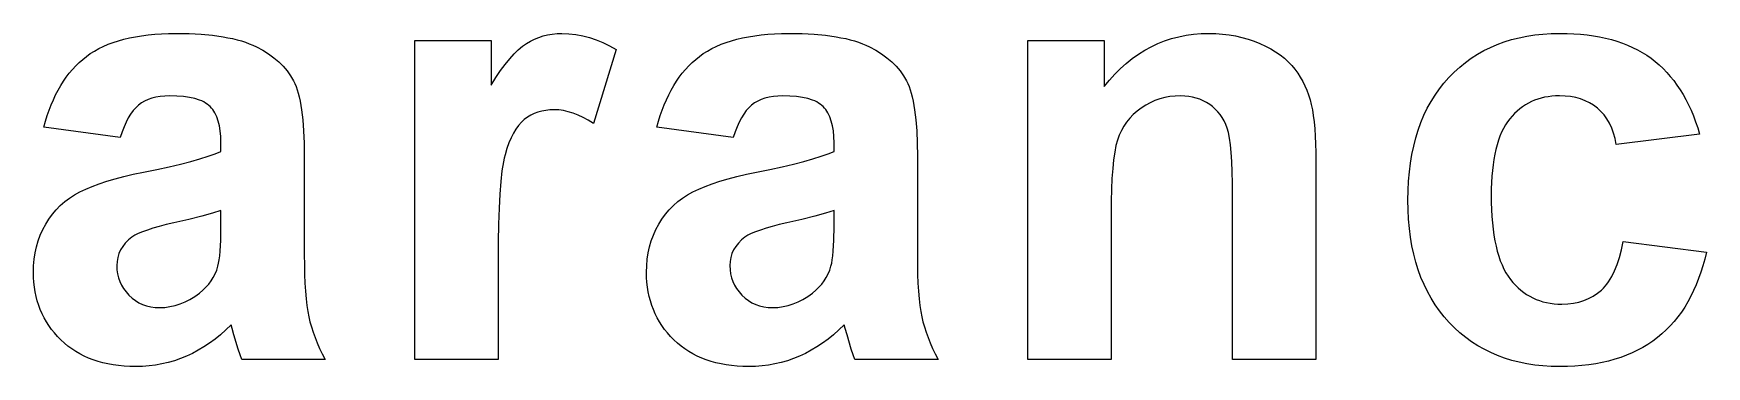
# Model space of a CAD drawing. Header units: metres. Extents: x -269 to 2726, y -36 to 1548.
# Drawn here: x -76.4 to 63.3, y 1061.9 to 1089.7 of the extents above; entities that cross this region are included whole.
import ezdxf

# ---------------------------------------------------------------- set-up
doc = ezdxf.new("R2010")
doc.units = ezdxf.units.M
doc.layers.add('Page1', color=7, linetype='CONTINUOUS')

msp = doc.modelspace()

# ---------------------------------------------------------------- linework, layer by layer
at = {"layer": 'Page1'}
for points in [[(-69.10952, 1081.030884), (-75.486336, 1081.900513), (-75.486336, 1081.900513), (-75.351463, 1082.391113), (-75.205009, 1082.865601), (-75.046959, 1083.323975), (-74.877327, 1083.765991), (-74.696106, 1084.191895), (-74.503296, 1084.601685), (-74.298897, 1084.995239), (-74.082916, 1085.372559), (-73.855339, 1085.733643), (-73.61618, 1086.078613), (-73.365433, 1086.407471), (-73.103096, 1086.720093), (-72.82917, 1087.016479), (-72.543663, 1087.296631), (-72.246559, 1087.560669), (-71.937874, 1087.808594), (-71.937874, 1087.808594), (-71.613846, 1088.040771), (-71.270737, 1088.258057), (-70.908531, 1088.460449), (-70.527237, 1088.647705), (-70.126854, 1088.820068), (-69.707382, 1088.977417), (-69.268822, 1089.119751), (-68.811172, 1089.24707), (-68.334435, 1089.359497), (-67.838615, 1089.456909), (-67.323692, 1089.539307), (-66.789688, 1089.606689), (-66.236595, 1089.65918), (-65.664413, 1089.696655), (-65.073143, 1089.719116), (-64.462784, 1089.726563), (-64.462784, 1089.726563), (-63.372147, 1089.709106), (-62.353409, 1089.65686), (-61.406567, 1089.56958), (-60.531624, 1089.44751), (-60.121113, 1089.373291), (-59.72858, 1089.290527), (-59.354019, 1089.198975), (-58.997429, 1089.098633), (-58.658817, 1088.989624), (-58.338181, 1088.871826), (-58.035515, 1088.745361), (-57.750828, 1088.610229), (-57.750828, 1088.610229), (-57.219837, 1088.321655), (-56.729683, 1088.014404), (-56.280357, 1087.688232), (-55.871864, 1087.343262), (-55.504204, 1086.97937), (-55.177372, 1086.596802), (-54.891373, 1086.195313), (-54.646206, 1085.775024), (-54.646206, 1085.775024), (-54.537342, 1085.54895), (-54.435505, 1085.300415), (-54.340687, 1085.029541), (-54.252895, 1084.736084), (-54.172123, 1084.420166), (-54.098377, 1084.081909), (-53.971954, 1083.337891), (-53.873627, 1082.50415), (-53.803391, 1081.580444), (-53.76125, 1080.567139), (-53.747204, 1079.463867), (-53.747204, 1079.463867), (-53.747204, 1071.234741), (-53.747204, 1071.234741), (-53.74147, 1070.385986), (-53.724277, 1069.594849), (-53.695618, 1068.861206), (-53.655491, 1068.185059), (-53.603905, 1067.566406), (-53.540852, 1067.005371), (-53.466335, 1066.501831), (-53.380356, 1066.055786), (-53.380356, 1066.055786), (-53.278667, 1065.634888), (-53.157021, 1065.206543), (-53.015419, 1064.770752), (-52.853863, 1064.327515), (-52.672348, 1063.876831), (-52.470879, 1063.418701), (-52.249454, 1062.953125), (-52.008072, 1062.480225), (-52.008072, 1062.480225), (-58.964596, 1062.480225), (-58.964596, 1062.480225), (-59.10556, 1062.87146), (-59.261246, 1063.347534), (-59.616768, 1064.554443), (-59.616768, 1064.554443), (-59.763962, 1065.072998), (-59.861336, 1065.378784), (-59.861336, 1065.378784), (-60.299938, 1064.95752), (-60.746185, 1064.563599), (-61.200073, 1064.196655), (-61.661606, 1063.857056), (-62.130779, 1063.544556), (-62.607597, 1063.259155), (-63.092056, 1063.001099), (-63.58416, 1062.77002), (-63.58416, 1062.77002), (-64.084259, 1062.566284), (-64.592712, 1062.389648), (-65.109512, 1062.240112), (-65.634659, 1062.11792), (-66.168159, 1062.022827), (-66.710007, 1061.954834), (-67.260208, 1061.914063), (-67.818764, 1061.900513), (-67.818764, 1061.900513), (-68.308113, 1061.90918), (-68.784317, 1061.935303), (-69.247383, 1061.978882), (-69.697304, 1062.039917), (-70.134071, 1062.118286), (-70.557701, 1062.214111), (-70.968185, 1062.327393), (-71.365524, 1062.45813), (-71.749718, 1062.606201), (-72.120766, 1062.771851), (-72.478676, 1062.954712), (-72.823433, 1063.155151), (-73.155045, 1063.373047), (-73.473518, 1063.608276), (-73.778847, 1063.860962), (-74.07103, 1064.130981), (-74.07103, 1064.130981), (-74.34771, 1064.414429), (-74.606544, 1064.707031), (-74.847527, 1065.008911), (-75.070656, 1065.320068), (-75.27594, 1065.640259), (-75.463371, 1065.969849), (-75.63295, 1066.308594), (-75.784683, 1066.656494), (-75.918564, 1067.013672), (-76.034592, 1067.380005), (-76.132767, 1067.755615), (-76.213097, 1068.140503), (-76.275574, 1068.534424), (-76.320198, 1068.937744), (-76.346977, 1069.35022), (-76.355896, 1069.771851), (-76.355896, 1069.771851), (-76.339981, 1070.328125), (-76.292213, 1070.869019), (-76.212601, 1071.394653), (-76.101143, 1071.905029), (-75.957848, 1072.400146), (-75.7827, 1072.879883), (-75.575714, 1073.34436), (-75.336876, 1073.793579), (-75.336876, 1073.793579), (-75.069313, 1074.22229), (-74.776131, 1074.625122), (-74.457336, 1075.002075), (-74.112923, 1075.353271), (-73.742889, 1075.678589), (-73.347237, 1075.978149), (-72.925972, 1076.251831), (-72.479088, 1076.499634), (-72.479088, 1076.499634), (-71.994064, 1076.730957), (-71.458366, 1076.954712), (-70.872009, 1077.171021), (-70.234978, 1077.380005), (-69.547279, 1077.581543), (-68.808914, 1077.775635), (-68.019875, 1077.96228), (-67.180176, 1078.141479), (-67.180176, 1078.141479), (-66.056564, 1078.371582), (-65.022682, 1078.597778), (-64.078529, 1078.819946), (-63.224106, 1079.038208), (-62.459415, 1079.252441), (-61.784454, 1079.462769), (-61.199226, 1079.669067), (-60.703724, 1079.87146), (-60.703724, 1079.87146), (-60.703724, 1080.600708), (-60.703724, 1080.600708), (-60.717701, 1081.109375), (-60.759632, 1081.5802), (-60.82951, 1082.013184), (-60.927345, 1082.408325), (-61.053131, 1082.765625), (-61.206867, 1083.084961), (-61.388557, 1083.366455), (-61.489883, 1083.493042), (-61.598202, 1083.610229), (-61.598202, 1083.610229), (-61.716209, 1083.718994), (-61.846622, 1083.820923), (-61.989437, 1083.915771), (-62.14465, 1084.00354), (-62.312267, 1084.084229), (-62.492287, 1084.158081), (-62.889526, 1084.284424), (-63.336376, 1084.382813), (-63.832829, 1084.453003), (-64.378891, 1084.495117), (-64.974556, 1084.509155), (-64.974556, 1084.509155), (-65.381989, 1084.49707), (-65.766426, 1084.460938), (-66.127861, 1084.400635), (-66.466293, 1084.316162), (-66.781731, 1084.20752), (-67.074165, 1084.074829), (-67.343605, 1083.917969), (-67.59005, 1083.737061), (-67.59005, 1083.737061), (-67.819366, 1083.525757), (-68.03743, 1083.27832), (-68.24424, 1082.994507), (-68.439796, 1082.674438), (-68.624107, 1082.317993), (-68.797165, 1081.925293), (-68.958969, 1081.496216), (-69.10952, 1081.030884)], [(-37.576191, 1062.480225), (-44.532711, 1062.480225), (-44.532711, 1089.146851), (-38.155899, 1089.146851), (-38.155899, 1085.405884), (-38.155899, 1085.405884), (-37.751228, 1086.039917), (-37.356956, 1086.61731), (-36.973091, 1087.137939), (-36.599628, 1087.601929), (-36.236565, 1088.009155), (-35.883907, 1088.359863), (-35.541649, 1088.653687), (-35.209793, 1088.890991), (-35.209793, 1088.890991), (-34.877586, 1089.086792), (-34.534267, 1089.256592), (-34.17984, 1089.400146), (-33.814301, 1089.5177), (-33.437653, 1089.609131), (-33.049892, 1089.674316), (-32.651024, 1089.713501), (-32.241043, 1089.726563), (-32.241043, 1089.726563), (-31.65723, 1089.705688), (-31.078794, 1089.642822), (-30.505735, 1089.538086), (-29.938055, 1089.391479), (-29.375753, 1089.202881), (-28.81883, 1088.972534), (-28.267284, 1088.700195), (-27.721117, 1088.385986), (-27.721117, 1088.385986), (-29.605175, 1082.208496), (-29.605175, 1082.208496), (-30.042931, 1082.475952), (-30.473042, 1082.707764), (-30.895512, 1082.903931), (-31.310339, 1083.064453), (-31.717522, 1083.189331), (-32.117065, 1083.278442), (-32.508961, 1083.331909), (-32.893219, 1083.349731), (-32.893219, 1083.349731), (-33.253098, 1083.337036), (-33.599033, 1083.29895), (-33.93103, 1083.235474), (-34.249084, 1083.146484), (-34.553196, 1083.032227), (-34.843372, 1082.892456), (-35.119602, 1082.727417), (-35.381897, 1082.536865), (-35.381897, 1082.536865), (-35.630424, 1082.31311), (-35.865364, 1082.048218), (-36.08672, 1081.742432), (-36.294487, 1081.395508), (-36.488667, 1081.007568), (-36.669262, 1080.578613), (-36.836266, 1080.108521), (-36.989685, 1079.597534), (-36.989685, 1079.597534), (-37.060707, 1079.313477), (-37.127148, 1078.993164), (-37.246281, 1078.243164), (-37.347088, 1077.347656), (-37.429565, 1076.306641), (-37.493713, 1075.119995), (-37.539532, 1073.787842), (-37.567024, 1072.310059), (-37.576191, 1070.686768), (-37.576191, 1070.686768), (-37.576191, 1062.480225)], [(-17.93561, 1081.030884), (-24.312422, 1081.900513), (-24.312422, 1081.900513), (-24.177551, 1082.391113), (-24.031094, 1082.865601), (-23.873049, 1083.323975), (-23.703415, 1083.765991), (-23.522194, 1084.191895), (-23.329384, 1084.601685), (-23.124987, 1084.995239), (-22.909002, 1085.372559), (-22.681429, 1085.733643), (-22.442268, 1086.078613), (-22.191521, 1086.407471), (-21.929184, 1086.720093), (-21.65526, 1087.016479), (-21.369749, 1087.296631), (-21.072649, 1087.560669), (-20.763962, 1087.808594), (-20.763962, 1087.808594), (-20.439936, 1088.040771), (-20.096821, 1088.258057), (-19.734617, 1088.460449), (-19.353323, 1088.647705), (-18.952942, 1088.820068), (-18.533472, 1088.977417), (-18.094912, 1089.119751), (-17.637262, 1089.24707), (-17.160524, 1089.359497), (-16.6647, 1089.456909), (-16.149782, 1089.539307), (-15.615779, 1089.606689), (-15.062685, 1089.65918), (-14.490502, 1089.696655), (-13.899231, 1089.719116), (-13.288871, 1089.726563), (-13.288871, 1089.726563), (-12.198235, 1089.709106), (-11.179496, 1089.65686), (-10.232655, 1089.56958), (-9.357711, 1089.44751), (-8.947201, 1089.373291), (-8.554666, 1089.290527), (-8.180104, 1089.198975), (-7.823517, 1089.098633), (-7.484905, 1088.989624), (-7.164267, 1088.871826), (-6.861603, 1088.745361), (-6.576914, 1088.610229), (-6.576914, 1088.610229), (-6.045926, 1088.321655), (-5.555769, 1088.014404), (-5.106444, 1087.688232), (-4.697951, 1087.343262), (-4.33029, 1086.97937), (-4.003459, 1086.596802), (-3.717461, 1086.195313), (-3.472295, 1085.775024), (-3.472295, 1085.775024), (-3.363431, 1085.54895), (-3.261591, 1085.300415), (-3.166774, 1085.029541), (-3.07898, 1084.736084), (-2.998211, 1084.420166), (-2.924464, 1084.081909), (-2.798042, 1083.337891), (-2.699713, 1082.50415), (-2.629479, 1081.580444), (-2.587338, 1080.567139), (-2.573291, 1079.463867), (-2.573291, 1079.463867), (-2.573291, 1071.234741), (-2.573291, 1071.234741), (-2.567559, 1070.385986), (-2.550363, 1069.594849), (-2.521703, 1068.861206), (-2.481579, 1068.185059), (-2.429991, 1067.566406), (-2.366939, 1067.005371), (-2.292423, 1066.501831), (-2.206443, 1066.055786), (-2.206443, 1066.055786), (-2.104753, 1065.634888), (-1.983108, 1065.206543), (-1.841506, 1064.770752), (-1.679949, 1064.327515), (-1.498435, 1063.876831), (-1.296966, 1063.418701), (-1.075541, 1062.953125), (-0.834161, 1062.480225), (-0.834161, 1062.480225), (-7.790682, 1062.480225), (-7.790682, 1062.480225), (-7.931647, 1062.87146), (-8.087331, 1063.347534), (-8.442856, 1064.554443), (-8.442856, 1064.554443), (-8.590048, 1065.072998), (-8.687422, 1065.378784), (-8.687422, 1065.378784), (-9.126025, 1064.95752), (-9.572272, 1064.563599), (-10.026161, 1064.196655), (-10.487693, 1063.857056), (-10.956868, 1063.544556), (-11.433685, 1063.259155), (-11.918145, 1063.001099), (-12.410248, 1062.77002), (-12.410248, 1062.77002), (-12.910347, 1062.566284), (-13.418796, 1062.389648), (-13.935596, 1062.240112), (-14.460746, 1062.11792), (-14.994246, 1062.022827), (-15.536097, 1061.954834), (-16.086298, 1061.914063), (-16.64485, 1061.900513), (-16.64485, 1061.900513), (-17.134201, 1061.90918), (-17.610407, 1061.935303), (-18.073469, 1061.978882), (-18.523388, 1062.039917), (-18.960159, 1062.118286), (-19.383789, 1062.214111), (-19.794271, 1062.327393), (-20.19161, 1062.45813), (-20.575806, 1062.606201), (-20.946854, 1062.771851), (-21.30476, 1062.954712), (-21.649519, 1063.155151), (-21.981134, 1063.373047), (-22.299606, 1063.608276), (-22.604933, 1063.860962), (-22.897114, 1064.130981), (-22.897114, 1064.130981), (-23.173798, 1064.414429), (-23.432631, 1064.707031), (-23.673613, 1065.008911), (-23.896746, 1065.320068), (-24.102028, 1065.640259), (-24.289457, 1065.969849), (-24.459038, 1066.308594), (-24.610769, 1066.656494), (-24.744648, 1067.013672), (-24.860676, 1067.380005), (-24.958855, 1067.755615), (-25.039183, 1068.140503), (-25.10166, 1068.534424), (-25.146286, 1068.937744), (-25.173061, 1069.35022), (-25.181986, 1069.771851), (-25.181986, 1069.771851), (-25.166065, 1070.328125), (-25.118298, 1070.869019), (-25.038687, 1071.394653), (-24.927231, 1071.905029), (-24.783932, 1072.400146), (-24.608788, 1072.879883), (-24.401798, 1073.34436), (-24.162966, 1073.793579), (-24.162966, 1073.793579), (-23.895401, 1074.22229), (-23.602221, 1074.625122), (-23.283422, 1075.002075), (-22.939007, 1075.353271), (-22.568974, 1075.678589), (-22.173325, 1075.978149), (-21.752058, 1076.251831), (-21.305176, 1076.499634), (-21.305176, 1076.499634), (-20.820148, 1076.730957), (-20.284454, 1076.954712), (-19.698093, 1077.171021), (-19.061062, 1077.380005), (-18.373365, 1077.581543), (-17.634998, 1077.775635), (-16.845964, 1077.96228), (-16.006262, 1078.141479), (-16.006262, 1078.141479), (-14.882649, 1078.371582), (-13.848766, 1078.597778), (-12.904614, 1078.819946), (-12.050193, 1079.038208), (-11.285502, 1079.252441), (-10.610542, 1079.462769), (-10.025312, 1079.669067), (-9.529813, 1079.87146), (-9.529813, 1079.87146), (-9.529813, 1080.600708), (-9.529813, 1080.600708), (-9.543789, 1081.109375), (-9.585717, 1081.5802), (-9.655599, 1082.013184), (-9.753431, 1082.408325), (-9.879217, 1082.765625), (-10.032955, 1083.084961), (-10.214644, 1083.366455), (-10.315972, 1083.493042), (-10.424288, 1083.610229), (-10.424288, 1083.610229), (-10.542297, 1083.718994), (-10.672709, 1083.820923), (-10.815523, 1083.915771), (-10.970737, 1084.00354), (-11.138354, 1084.084229), (-11.318373, 1084.158081), (-11.715614, 1084.284424), (-12.162462, 1084.382813), (-12.658917, 1084.453003), (-13.204978, 1084.495117), (-13.800646, 1084.509155), (-13.800646, 1084.509155), (-14.208077, 1084.49707), (-14.592511, 1084.460938), (-14.953945, 1084.400635), (-15.29238, 1084.316162), (-15.607818, 1084.20752), (-15.900255, 1084.074829), (-16.169695, 1083.917969), (-16.416136, 1083.737061), (-16.416136, 1083.737061), (-16.645451, 1083.525757), (-16.863514, 1083.27832), (-17.070326, 1082.994507), (-17.265886, 1082.674438), (-17.450195, 1082.317993), (-17.623251, 1081.925293), (-17.785057, 1081.496216), (-17.93561, 1081.030884)], [(30.699173, 1062.480225), (23.742651, 1062.480225), (23.742651, 1076.189453), (23.742651, 1076.189453), (23.735609, 1077.228394), (23.714487, 1078.171387), (23.679281, 1079.018555), (23.629993, 1079.769653), (23.566622, 1080.424805), (23.48917, 1080.983887), (23.397635, 1081.447144), (23.292017, 1081.814453), (23.292017, 1081.814453), (23.170584, 1082.124878), (23.031601, 1082.41748), (22.875067, 1082.692383), (22.700985, 1082.949585), (22.509352, 1083.188843), (22.300169, 1083.410522), (22.073437, 1083.61438), (21.829155, 1083.800415), (21.829155, 1083.800415), (21.569693, 1083.966553), (21.297424, 1084.110474), (21.012344, 1084.2323), (20.714458, 1084.332031), (20.403763, 1084.409546), (20.080259, 1084.464844), (19.743946, 1084.498169), (19.394825, 1084.509155), (19.394825, 1084.509155), (18.944403, 1084.493408), (18.505728, 1084.445923), (18.0788, 1084.366821), (17.66362, 1084.256104), (17.260187, 1084.11377), (16.8685, 1083.939819), (16.488562, 1083.734253), (16.120369, 1083.496948), (16.120369, 1083.496948), (15.772308, 1083.233643), (15.452767, 1082.949829), (15.161745, 1082.645386), (14.89924, 1082.320557), (14.665255, 1081.975098), (14.459787, 1081.609253), (14.282839, 1081.222778), (14.134408, 1080.815796), (14.134408, 1080.815796), (14.008623, 1080.35437), (13.899609, 1079.804321), (13.807366, 1079.165771), (13.731894, 1078.438599), (13.673195, 1077.623047), (13.631267, 1076.718872), (13.60611, 1075.726196), (13.597724, 1074.64502), (13.597724, 1074.64502), (13.597724, 1062.480225), (6.641202, 1062.480225), (6.641202, 1089.146851), (13.018013, 1089.146851), (13.018013, 1085.283691), (13.018013, 1085.283691), (13.45982, 1085.821655), (13.915672, 1086.324951), (14.385572, 1086.793579), (14.869519, 1087.227417), (15.367513, 1087.626587), (15.879554, 1087.991089), (16.405642, 1088.320801), (16.945776, 1088.615845), (17.499958, 1088.876221), (18.068186, 1089.101807), (18.650461, 1089.292725), (19.246784, 1089.448853), (19.857153, 1089.570435), (20.481569, 1089.657104), (21.120031, 1089.709229), (21.772543, 1089.726563), (21.772543, 1089.726563), (22.347193, 1089.713501), (22.90946, 1089.674072), (23.459341, 1089.608398), (23.99684, 1089.516602), (24.521955, 1089.398438), (25.034685, 1089.254028), (25.535032, 1089.083374), (26.022995, 1088.886475), (26.022995, 1088.886475), (26.490082, 1088.669189), (26.927801, 1088.437378), (27.336153, 1088.19104), (27.715137, 1087.930298), (28.064754, 1087.654907), (28.385002, 1087.365112), (28.675884, 1087.060791), (28.937397, 1086.741943), (28.937397, 1086.741943), (29.17485, 1086.4104), (29.393551, 1086.067871), (29.593498, 1085.714355), (29.774694, 1085.349854), (29.937136, 1084.974487), (30.080824, 1084.588013), (30.205761, 1084.190674), (30.311945, 1083.782349), (30.311945, 1083.782349), (30.4027, 1083.346069), (30.481358, 1082.86499), (30.547913, 1082.339233), (30.602365, 1081.768555), (30.644718, 1081.153198), (30.674971, 1080.49292), (30.693123, 1079.787964), (30.699173, 1079.038208), (30.699173, 1079.038208), (30.699173, 1062.480225)], [(62.725258, 1081.320801), (55.768738, 1080.451172), (55.768738, 1080.451172), (55.668922, 1080.939575), (55.54158, 1081.396851), (55.386711, 1081.822998), (55.204311, 1082.21814), (54.994389, 1082.582153), (54.756935, 1082.915161), (54.491955, 1083.217041), (54.199444, 1083.487915), (54.199444, 1083.487915), (53.881813, 1083.727295), (53.54147, 1083.934692), (53.178406, 1084.110229), (52.792629, 1084.253906), (52.384136, 1084.365601), (51.952927, 1084.445313), (51.499001, 1084.493286), (51.022362, 1084.509155), (51.022362, 1084.509155), (50.70153, 1084.501709), (50.388939, 1084.47937), (50.084595, 1084.442017), (49.788494, 1084.389771), (49.500641, 1084.32251), (49.221027, 1084.240479), (48.949661, 1084.143433), (48.686539, 1084.031372), (48.431656, 1083.904419), (48.185024, 1083.762573), (47.946632, 1083.605835), (47.716484, 1083.434082), (47.494583, 1083.247437), (47.280922, 1083.045898), (47.075508, 1082.829346), (46.878338, 1082.598022), (46.878338, 1082.598022), (46.691322, 1082.348999), (46.516373, 1082.080078), (46.353489, 1081.791016), (46.202671, 1081.481812), (46.063919, 1081.15271), (45.937229, 1080.803467), (45.822609, 1080.434082), (45.720051, 1080.0448), (45.629559, 1079.635376), (45.551136, 1079.205811), (45.484776, 1078.756226), (45.430481, 1078.286621), (45.388248, 1077.796997), (45.358086, 1077.287231), (45.339989, 1076.757446), (45.333954, 1076.20752), (45.333954, 1076.20752), (45.34021, 1075.596802), (45.358971, 1075.008911), (45.39024, 1074.443726), (45.434017, 1073.901489), (45.490303, 1073.381958), (45.559097, 1072.885376), (45.640396, 1072.411499), (45.734203, 1071.960449), (45.840519, 1071.532349), (45.959343, 1071.126953), (46.090675, 1070.744385), (46.234516, 1070.384644), (46.390862, 1070.047852), (46.559719, 1069.733765), (46.741081, 1069.442505), (46.934952, 1069.174072), (46.934952, 1069.174072), (47.139347, 1068.925049), (47.352291, 1068.692139), (47.573776, 1068.47522), (47.80381, 1068.274536), (48.042385, 1068.089722), (48.289509, 1067.921021), (48.545174, 1067.768433), (48.809387, 1067.631958), (49.082142, 1067.511475), (49.363441, 1067.406982), (49.65329, 1067.318726), (49.951679, 1067.24646), (50.258617, 1067.190186), (50.574097, 1067.150024), (50.898125, 1067.125977), (51.230694, 1067.11792), (51.230694, 1067.11792), (51.723152, 1067.13623), (52.192822, 1067.191284), (52.639706, 1067.283203), (53.063801, 1067.411743), (53.465111, 1067.577026), (53.843636, 1067.778931), (54.199375, 1068.0177), (54.532326, 1068.293213), (54.532326, 1068.293213), (54.690151, 1068.446655), (54.842064, 1068.613403), (54.988071, 1068.793335), (55.12817, 1068.986572), (55.26236, 1069.192871), (55.39064, 1069.412476), (55.629471, 1069.891357), (55.844669, 1070.422974), (56.036232, 1071.007568), (56.204159, 1071.64502), (56.34845, 1072.335327), (56.34845, 1072.335327), (63.30497, 1071.465698), (63.30497, 1071.465698), (63.163689, 1070.883179), (63.007046, 1070.318726), (62.835052, 1069.772339), (62.647701, 1069.244141), (62.444992, 1068.734009), (62.226929, 1068.241943), (61.993511, 1067.767944), (61.744736, 1067.312012), (61.480602, 1066.874268), (61.201115, 1066.45459), (60.906269, 1066.053101), (60.596069, 1065.669556), (60.270515, 1065.304199), (59.929604, 1064.956909), (59.573334, 1064.627808), (59.20171, 1064.316772), (59.20171, 1064.316772), (58.814323, 1064.02417), (58.410763, 1063.750366), (57.991035, 1063.495605), (57.555141, 1063.259644), (57.103073, 1063.04248), (56.634834, 1062.84436), (56.150429, 1062.665039), (55.649853, 1062.504517), (55.133106, 1062.363037), (54.600189, 1062.240234), (54.051102, 1062.136475), (53.485847, 1062.051514), (52.904419, 1061.985474), (52.306824, 1061.938232), (51.693058, 1061.909912), (51.063122, 1061.900513), (51.063122, 1061.900513), (50.348213, 1061.914917), (49.651634, 1061.958008), (48.973385, 1062.030029), (48.313461, 1062.130737), (47.671867, 1062.260254), (47.048599, 1062.418579), (46.443665, 1062.605713), (45.857052, 1062.821533), (45.288773, 1063.066284), (44.738819, 1063.339722), (44.207191, 1063.641968), (43.693897, 1063.9729), (43.198929, 1064.332764), (42.722286, 1064.721313), (42.263977, 1065.138672), (41.82399, 1065.584839), (41.82399, 1065.584839), (41.406635, 1066.056396), (41.016205, 1066.550171), (40.652702, 1067.06604), (40.316124, 1067.604004), (40.00647, 1068.164185), (39.723747, 1068.74646), (39.467945, 1069.35083), (39.239075, 1069.977417), (39.037125, 1070.626099), (38.862106, 1071.296875), (38.714012, 1071.989746), (38.592842, 1072.704834), (38.4986, 1073.442017), (38.431286, 1074.201294), (38.390896, 1074.982788), (38.377434, 1075.786377), (38.377434, 1075.786377), (38.390816, 1076.599243), (38.430969, 1077.389282), (38.497887, 1078.156494), (38.591568, 1078.900879), (38.712021, 1079.622437), (38.859241, 1080.321167), (39.033226, 1080.997192), (39.233978, 1081.650269), (39.461498, 1082.280518), (39.715786, 1082.888062), (39.996838, 1083.472656), (40.304657, 1084.034546), (40.639248, 1084.573486), (41.000603, 1085.089722), (41.388721, 1085.583008), (41.803612, 1086.053589), (41.803612, 1086.053589), (42.241302, 1086.498413), (42.697838, 1086.914429), (43.173214, 1087.30188), (43.667431, 1087.660522), (44.180489, 1087.990479), (44.712387, 1088.29187), (45.263126, 1088.564453), (45.83271, 1088.80835), (46.421135, 1089.02356), (47.028397, 1089.210083), (47.654503, 1089.36792), (48.29945, 1089.49707), (48.963238, 1089.597412), (49.645866, 1089.669189), (50.34734, 1089.71228), (51.06765, 1089.726563), (51.06765, 1089.726563), (51.657818, 1089.718506), (52.232662, 1089.694092), (52.792187, 1089.653564), (53.336391, 1089.596802), (53.865273, 1089.523804), (54.378834, 1089.43457), (54.877075, 1089.329102), (55.359997, 1089.207397), (55.827599, 1089.06958), (56.279877, 1088.915405), (56.716835, 1088.745117), (57.138474, 1088.558472), (57.544792, 1088.355713), (57.935787, 1088.136719), (58.311462, 1087.901489), (58.671818, 1087.650024), (58.671818, 1087.650024), (59.018303, 1087.381958), (59.352367, 1087.096924), (59.674015, 1086.7948), (59.983242, 1086.475708), (60.280048, 1086.139648), (60.564438, 1085.786621), (60.836407, 1085.416504), (61.095959, 1085.029419), (61.343086, 1084.625366), (61.577797, 1084.204346), (61.800091, 1083.766235), (62.009964, 1083.311157), (62.207417, 1082.839111), (62.392448, 1082.349976), (62.565063, 1081.843872), (62.725258, 1081.320801)], [(-60.703724, 1074.94397), (-61.414352, 1074.715942), (-62.305286, 1074.466675), (-63.376534, 1074.196289), (-64.62809, 1073.904541), (-64.62809, 1073.904541), (-65.269897, 1073.753784), (-65.853607, 1073.603882), (-66.379219, 1073.45459), (-66.846725, 1073.306152), (-67.256142, 1073.158569), (-67.60746, 1073.011597), (-67.900673, 1072.865601), (-68.135788, 1072.720215), (-68.135788, 1072.720215), (-68.431946, 1072.476807), (-68.688614, 1072.217529), (-68.905792, 1071.942383), (-69.083481, 1071.651367), (-69.221687, 1071.344604), (-69.320404, 1071.021851), (-69.379631, 1070.68335), (-69.399376, 1070.328979), (-69.399376, 1070.328979), (-69.383598, 1069.97937), (-69.336258, 1069.641846), (-69.257355, 1069.316162), (-69.146889, 1069.002563), (-69.00486, 1068.700806), (-68.831276, 1068.411011), (-68.626122, 1068.133301), (-68.389412, 1067.867432), (-68.389412, 1067.867432), (-68.128357, 1067.623779), (-67.850182, 1067.41272), (-67.554878, 1067.234009), (-67.242447, 1067.087891), (-66.912895, 1066.974243), (-66.566216, 1066.892944), (-66.202408, 1066.844238), (-65.82148, 1066.828003), (-65.82148, 1066.828003), (-65.388039, 1066.846924), (-64.959557, 1066.903564), (-64.536026, 1066.998047), (-64.117447, 1067.130371), (-63.703823, 1067.300415), (-63.295155, 1067.508179), (-62.891438, 1067.753906), (-62.492676, 1068.037231), (-62.492676, 1068.037231), (-62.213081, 1068.272461), (-61.958538, 1068.520752), (-61.729046, 1068.781982), (-61.524605, 1069.056274), (-61.345215, 1069.343628), (-61.190876, 1069.643921), (-61.061588, 1069.957275), (-60.957348, 1070.283691), (-60.957348, 1070.283691), (-60.897907, 1070.525513), (-60.84639, 1070.816406), (-60.802799, 1071.156128), (-60.767132, 1071.544922), (-60.719578, 1072.469482), (-60.703724, 1073.589844), (-60.703724, 1073.589844), (-60.703724, 1074.94397)], [(-9.529813, 1074.94397), (-10.240438, 1074.715942), (-11.131375, 1074.466675), (-12.202621, 1074.196289), (-13.454179, 1073.904541), (-13.454179, 1073.904541), (-14.095985, 1073.753784), (-14.679694, 1073.603882), (-15.205304, 1073.45459), (-15.672815, 1073.306152), (-16.082228, 1073.158569), (-16.433544, 1073.011597), (-16.726759, 1072.865601), (-16.961878, 1072.720215), (-16.961878, 1072.720215), (-17.258032, 1072.476807), (-17.514698, 1072.217529), (-17.731876, 1071.942383), (-17.909569, 1071.651367), (-18.047773, 1071.344604), (-18.14649, 1071.021851), (-18.205721, 1070.68335), (-18.225466, 1070.328979), (-18.225466, 1070.328979), (-18.209684, 1069.97937), (-18.162342, 1069.641846), (-18.083439, 1069.316162), (-17.972975, 1069.002563), (-17.830948, 1068.700806), (-17.65736, 1068.411011), (-17.452211, 1068.133301), (-17.215502, 1067.867432), (-17.215502, 1067.867432), (-16.954447, 1067.623779), (-16.67627, 1067.41272), (-16.380964, 1067.234009), (-16.068535, 1067.087891), (-15.738981, 1066.974243), (-15.392302, 1066.892944), (-15.028497, 1066.844238), (-14.647567, 1066.828003), (-14.647567, 1066.828003), (-14.214128, 1066.846924), (-13.785644, 1066.903564), (-13.362113, 1066.998047), (-12.943536, 1067.130371), (-12.529912, 1067.300415), (-12.121242, 1067.508179), (-11.717525, 1067.753906), (-11.318762, 1068.037231), (-11.318762, 1068.037231), (-11.039168, 1068.272461), (-10.784625, 1068.520752), (-10.555133, 1068.781982), (-10.350692, 1069.056274), (-10.171301, 1069.343628), (-10.016962, 1069.643921), (-9.887673, 1069.957275), (-9.783436, 1070.283691), (-9.783436, 1070.283691), (-9.723993, 1070.525513), (-9.672476, 1070.816406), (-9.628884, 1071.156128), (-9.593219, 1071.544922), (-9.545664, 1072.469482), (-9.529813, 1073.589844), (-9.529813, 1073.589844), (-9.529813, 1074.94397)]]:
    msp.add_lwpolyline(points, dxfattribs=at)

doc.saveas('drawing.dxf')
